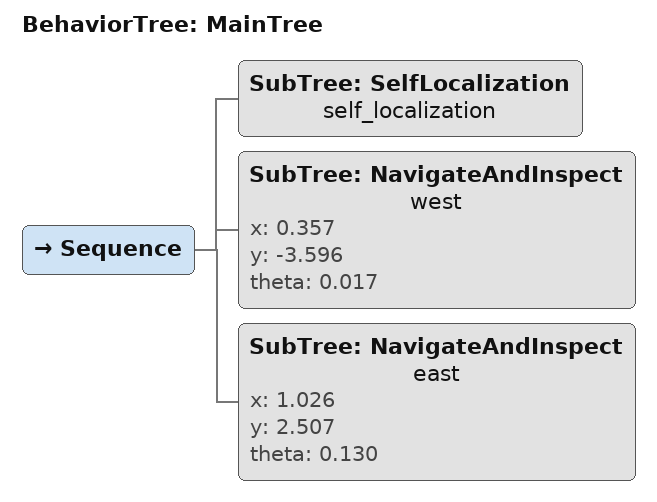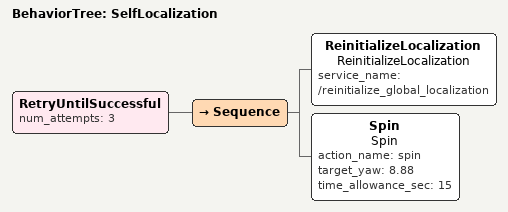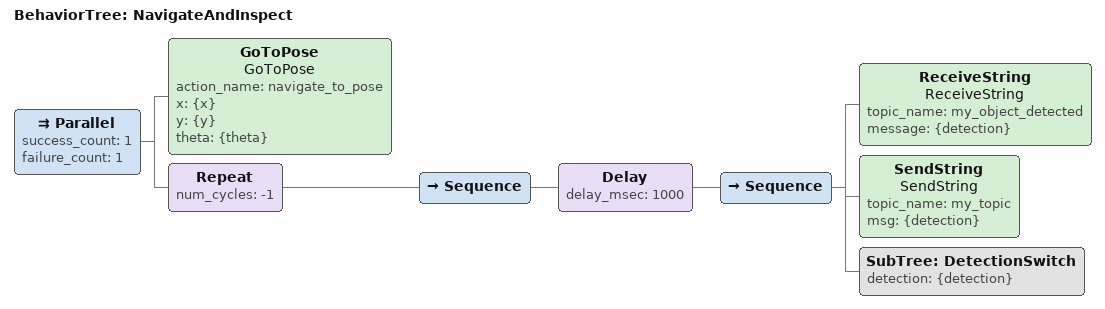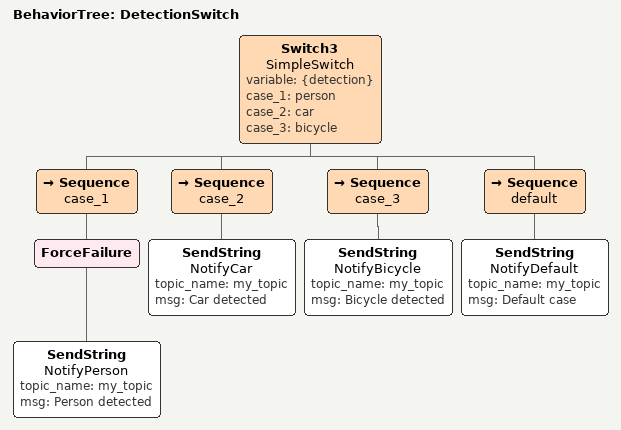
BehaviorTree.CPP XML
<root BTCPP_format="4" main_tree_to_execute="MainTree">
    <BehaviorTree ID="MainTree">
        <Sequence>
            <SubTree ID="SelfLocalization" name="self_localization"/>
            <SubTree ID="NavigateAndInspect" name="west" x="0.357" y="-3.596" theta="0.017"/>
            <SubTree ID="NavigateAndInspect" name="east" x="1.026" y="2.507" theta="0.130"/>
        </Sequence>
    </BehaviorTree>

    <!-- SubTree for the Self Localization -->
    <BehaviorTree ID="SelfLocalization">
        <RetryUntilSuccessful num_attempts="3">
            <Sequence>
                <ReinitializeLocalization name="ReinitializeLocalization" service_name="/reinitialize_global_localization"/>
                <Spin name="Spin" action_name="spin" target_yaw="8.88" time_allowance_sec="15"/>
            </Sequence>
        </RetryUntilSuccessful>
    </BehaviorTree>

    <!-- SubTree for the Navigate and Inspect Objects -->
    <BehaviorTree ID="NavigateAndInspect">
        <Parallel success_count="1" failure_count="1">
            <GoToPose name="GoToPose" action_name="navigate_to_pose" x="{x}" y="{y}" theta="{theta}"/>
            <Repeat num_cycles="-1">
                <Sequence>
                    <Delay delay_msec="1000"> <!-- Adjust the delay as needed -->
                        <Sequence>
                            <ReceiveString name="ReceiveString" topic_name="my_object_detected" message="{detection}"/>
                            <SendString name="SendString" topic_name="my_topic" msg="{detection}"/>
                            <SubTree ID="DetectionSwitch" detection="{detection}"/>
                        </Sequence>
                    </Delay>
                </Sequence>
            </Repeat>
        </Parallel>
    </BehaviorTree>

    <!-- SubTree for the switch based on the detection -->
    <BehaviorTree ID="DetectionSwitch">
        <Switch3 name="SimpleSwitch" variable="{detection}" case_1="person" case_2="car" case_3="bicycle">
            <Sequence name="case_1">
                <ForceFailure>
                    <SendString name="NotifyPerson" topic_name="my_topic" msg="Person detected"/>
                </ForceFailure>
            </Sequence>
            <Sequence name="case_2">
                <SendString name="NotifyCar" topic_name="my_topic" msg="Car detected"/>
            </Sequence>
            <Sequence name="case_3">
                <SendString name="NotifyBicycle" topic_name="my_topic" msg="Bicycle detected"/>
            </Sequence>
            <Sequence name="default">
                <SendString name="NotifyDefault" topic_name="my_topic" msg="Default case"/>
            </Sequence>
        </Switch3>
    </BehaviorTree>

</root>
